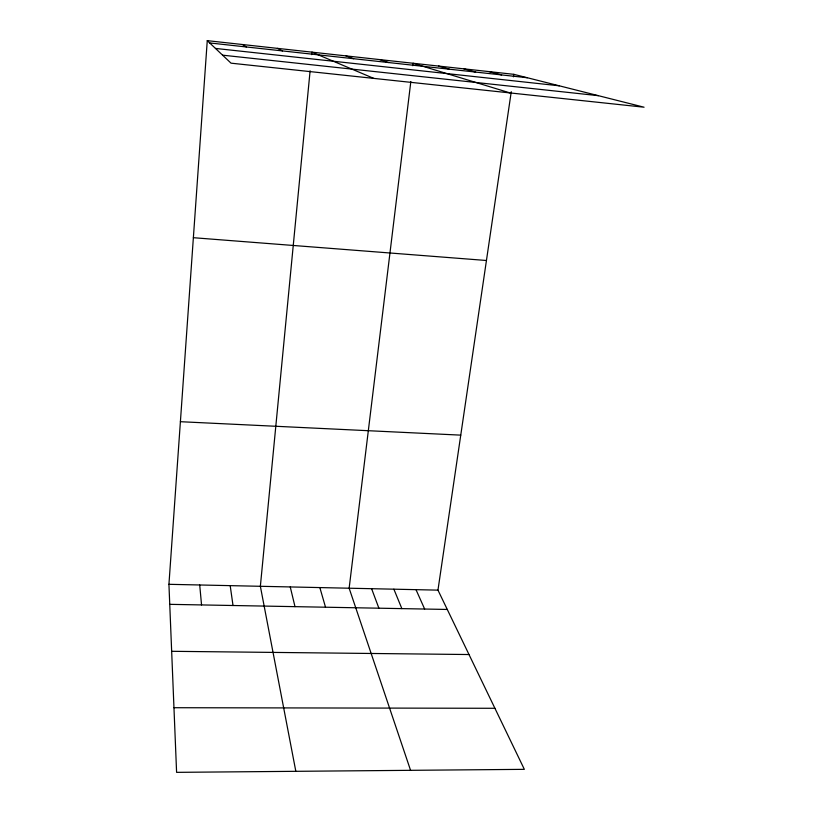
<?xml version="1.0" encoding="UTF-8"?>
<svg xmlns="http://www.w3.org/2000/svg" width="813" height="813" viewBox="0 0 813 813"><rect width="100%" height="100%" fill="white"/><g stroke="black" fill="none" stroke-linecap="round" stroke-linejoin="round"><path stroke-width="1.22" d="M511.265 91.706L437.963 590.136L524.344 769.342L176.594 772.35L168.931 584.313L207.264 40.65L513.816 74.329L644.069 107.214L231.034 63.17L207.264 40.65M310.109 70.792L260.363 586.295L295.83 771.324M311.674 54.634L311.907 52.144L373.756 78.394M410.839 81.544L349.143 588.216L410.565 770.328M412.77 65.701L413.065 63.262L510.005 92.916M513.45 76.818L513.816 74.329M173.962 707.716L494.904 708.286M171.665 651.304L468.999 654.536M169.754 604.344L447.272 609.455M168.931 584.313L437.963 590.136M180.395 421.703L460.758 435.138M193.372 237.701L486.438 260.495M215.465 48.424L559.303 85.812M222.599 55.172L598.388 95.68M209.683 42.947L527.312 77.743M488.948 71.605L501.591 74.918M463.867 68.841L475.646 72.083M438.573 66.066L449.467 69.217M379.722 59.603L388.523 62.54M346.003 55.894L353.594 58.709M277.426 48.363L282.487 50.924M242.548 44.522L246.309 46.961M416.002 589.659L424.65 609.039M393.878 589.181L401.856 608.622M371.602 588.703L378.888 608.195M319.844 587.575L325.525 607.209M290.251 586.935L294.997 606.65M230.191 585.645L233.016 605.512M199.713 584.984L201.543 604.933"/></g></svg>
